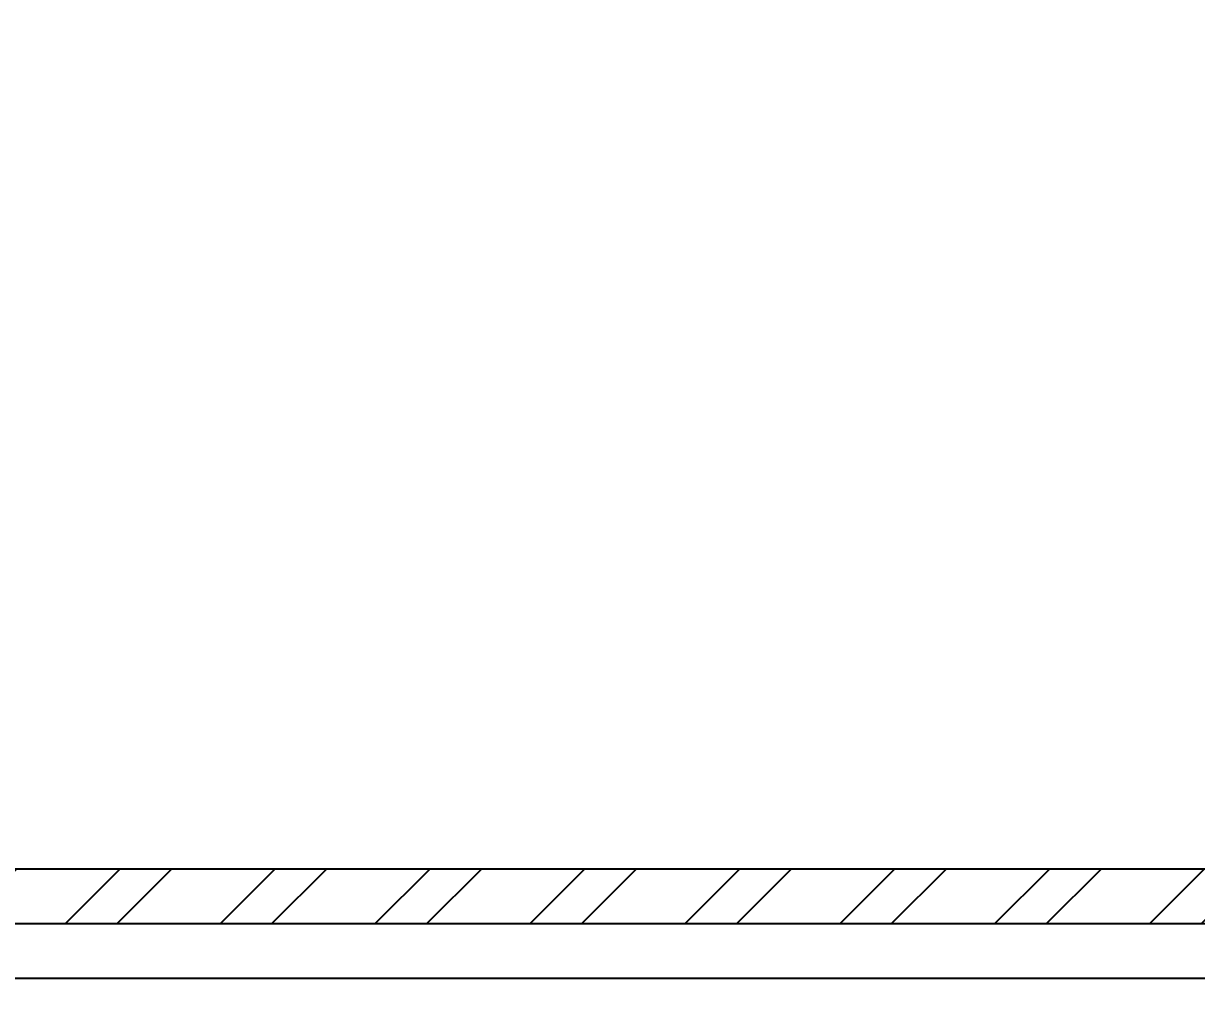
# Model space of a CAD drawing. Header units: metres. Extents: x 0 to 21025, y 0 to 14850.
# Drawn here: x 2174.4 to 2276.4, y 6423.2 to 6508.4 of the extents above; entities that cross this region are included whole.
import ezdxf

# ---------------------------------------------------------------- set-up
doc = ezdxf.new("R2010")
doc.units = ezdxf.units.M
doc.header["$LTSCALE"] = 25
doc.linetypes.add('HIDDEN2', pattern=[4.7625, 3.175, -1.5875])
for name, color, linetype in [('18_COTAS', 7, 'Continuous'), ('SHA', 7, 'Continuous'), ('SL4', 4, 'Continuous'), ('ST1', 7, 'HIDDEN2')]:
    doc.layers.add(name, color=color, linetype=linetype)
doc.styles.add('ROMANS', font='ROMANS.SHX')
doc.dimstyles.new('25___1-25', dxfattribs={"dimscale": 25, "dimtxt": 2.5, "dimasz": 2, "dimexe": 1.5, "dimexo": 1, "dimgap": 0.5, "dimtad": 1, "dimzin": 12, "dimtxsty": 'ROMANS', "dimcen": 0, "dimclrd": 256, "dimclre": 256, "dimclrt": 3, "dimazin": 3, "dimtfac": 1, "dimtmove": 0, "dimatfit": 0, "dimfxl": 1, "dimlwd": -1, "dimlwe": -1, "dimarcsym": 0})

# ---------------------------------------------------------------- blocks, each defined once
blk = doc.blocks.new('*D13')
at = {"layer": '18_COTAS', "transparency": 16777216}
for p, q in [((2083.56, 6357.87), (2083.56, 7037.95)), ((6382.51, 6357.87), (6382.51, 7037.95)), ((2133.56, 7000.45), (6332.51, 7000.45))]:
    blk.add_line(p, q, dxfattribs=at)
for points in [[(2133.56, 7008.78), (2133.56, 6992.11), (2083.56, 7000.45)], [(6332.51, 7008.78), (6332.51, 6992.11), (6382.51, 7000.45)]]:
    blk.add_solid(points, dxfattribs=at)
at = {"layer": 'Defpoints', "color": 0, "transparency": 16777216}
for p in [(6382.51, 7000.45), (2083.56, 6332.87), (6382.51, 6332.87)]:
    blk.add_point(p, dxfattribs=at)
at = {"layer": '18_COTAS', "color": 3, "transparency": 16777216, "insert": (4233.04, 7050.15), "char_height": 62.5, "attachment_point": 5, "style": 'ROMANS'}
blk.add_mtext('4298,95', dxfattribs=at)

msp = doc.modelspace()

# ---------------------------------------------------------------- hatches: boundary and pattern name
at = {"layer": 'SHA'}
h = msp.add_hatch(dxfattribs=at)
h.set_pattern_fill('ANSI32', color=256, style=0)
h.set_pattern_definition([(45, (-2913.5705, 2928.034), (-6.735192, 6.735192), []), (45, (-2909.08, 2928.034), (-6.735192, 6.735192), [])])
h.paths.add_polyline_path([(2875.564, 6434.865), (1875.564, 6434.865), (1875.564, 6430.103), (2875.564, 6430.103)], flags=0)

# ---------------------------------------------------------------- linework, layer by layer
at = {"layer": 'SL4'}
for p, q in [((1875.564, 6434.865), (2875.564, 6434.865)), ((1875.564, 6430.103), (2875.564, 6430.103)), ((2875.564, 6425.34), (2105.564, 6425.34))]:
    msp.add_line(p, q, dxfattribs=at)
at = {"layer": 'ST1'}
msp.add_line((2875.564, 6425.34), (1875.564, 6425.34), dxfattribs=at)

# ---------------------------------------------------------------- dimensions: what is measured, and where the dimension line sits
at = {"layer": '18_COTAS'}
dim = msp.add_linear_dim(base=(6382.514, 7000.445), p1=(2083.564, 6332.865), p2=(6382.514, 6332.865), dimstyle='25___1-25', dxfattribs=at)
dim.commit()
dim.dimension.update_dxf_attribs({"geometry": '*D13', "text_midpoint": (4233.039, 7050.147)})

doc.saveas('drawing.dxf')
